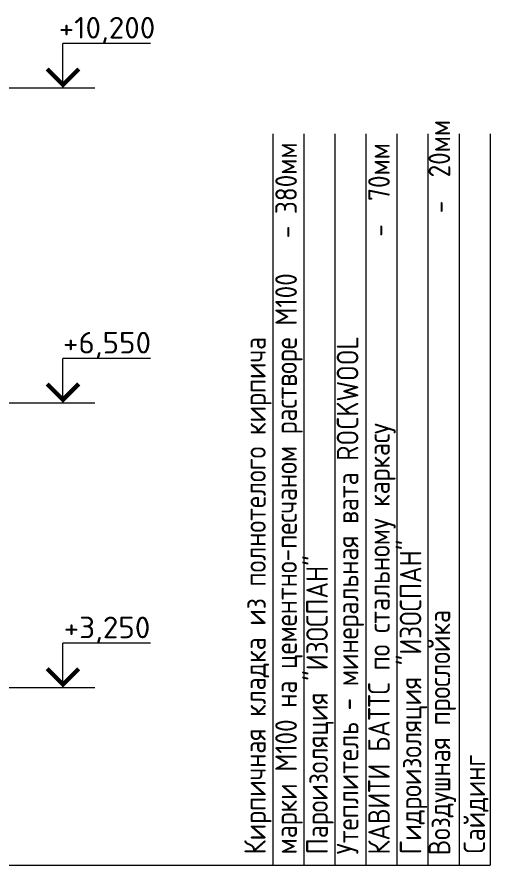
# Model space of a CAD drawing. Extents: x -965262 to 1142518, y -357520 to 71675.
# Drawn here: x -284616 to -279137, y -233613 to -223784 of the extents above; entities that cross this region are included whole.
import ezdxf

# ---------------------------------------------------------------- set-up
doc = ezdxf.new("R2010")
doc.units = 0
doc.header["$LTSCALE"] = 10
doc.layers.get('0').update_dxf_attribs({"linetype": 'CONTINUOUS', "lineweight": 30})
doc.styles.add('GOST 2.304', font='isocpeur.ttf', dxfattribs={"width": 0.75, "height": 250})

msp = doc.modelspace()

# ---------------------------------------------------------------- linework, layer by layer
at = {"lineweight": 15}
for p, q in [((-284083.5, -224605.6, -904.2), (-284083.5, -224092.5, -904.2)), ((-285143.8, -224605.6, -4711.1), (-283712.9, -224605.6, -904.2)), ((-281651.9, -225138.2, -4711.1), (-281651.9, -233613, -4711.1)), ((-281292.6, -225138.2, -4711.1), (-281292.6, -233613, -4711.1)), ((-280933.2, -225138.2, -4711.1), (-280933.2, -233613, -4711.1)), ((-280573.9, -225138.2, -4711.1), (-280573.9, -233613, -4711.1)), ((-280214.5, -225138.2, -4711.1), (-280214.5, -233613, -4711.1)), ((-279855.2, -225138.2, -4711.1), (-279855.2, -233613, -4711.1)), ((-279495.9, -225138.2, -4711.1), (-279495.9, -233613, -4711.1)), ((-279136.5, -225138.2, -4711.1), (-279136.5, -233613, -4711.1)), ((-284083.5, -228255.6, 134.4), (-284083.5, -227742.5, 134.4)), ((-285143.8, -228255.6, -3672.4), (-283712.9, -228255.6, 134.4)), ((-284083.5, -231555.6, 547), (-284083.5, -231042.5, 547)), ((-285143.8, -231555.6, -3259.8), (-283712.9, -231555.6, 547)), ((-285759.3, -233613, -4711.1), (-279136.5, -233613, -4711.1))]:
    msp.add_line(p, q, dxfattribs=at)
at = {"lineweight": 15, "ltscale": 0.3}
for p, q in [((-283068.9, -224092.5, -904.2), (-284083.5, -224092.5, -904.2)), ((-283068.9, -227742.5, 134.4), (-284083.5, -227742.5, 134.4)), ((-283068.9, -231042.5, 547), (-284083.5, -231042.5, 547))]:
    msp.add_line(p, q, dxfattribs=at)
at = {"lineweight": 15, "const_width": 50}
for points, elevation in [([(-283901.2, -224387.9), (-284083.5, -224570.3), (-284265.8, -224387.9)], -904.2), ([(-283901.2, -228037.9), (-284083.5, -228220.3), (-284265.8, -228037.9)], 134.4), ([(-283901.2, -231337.9), (-284083.5, -231520.3), (-284265.8, -231337.9)], 547)]:
    msp.add_lwpolyline(points, dxfattribs=dict(at, elevation=elevation))

# ---------------------------------------------------------------- texts
at = {"style": 'GOST 2.304', "width": 0.85}
for s, p in [('Воздушная прослойка                                  -  20мм', (-279598.1, -233500.2, -4711.1)), ('марки М100 на цементно-песчаном растворе М100   - 380мм', (-281373.9, -233489.4, -4711.1)), ('КАВИТИ БАТТС по стальному каркасу                -  70мм', (-280298, -233491.8, -4711.1)), ('Кирпичная кладка из полнотелого кирпича', (-281734.4, -233489.4, -4711.1)), ('Утеплитель - минеральная вата ROCKWOOL', (-280661.7, -233489.4, -4711.1)), ('Гидроизоляция "ИЗОСПАН"', (-279931.8, -233489.4, -4711.1)), ('Пароизоляция "ИЗОСПАН"', (-281014.9, -233489.4, -4711.1)), ('Сайдинг', (-279192.9, -233479.4, -4711.1))]:
    msp.add_text(s, height=250, rotation=90, dxfattribs=at).set_placement(p)
at = {"char_height": 250, "width": 1000, "attachment_point": 5, "style": 'GOST 2.304'}
for s, insert in [('{\\W1.05;+10,200}', (-283573.2, -223938.6, -904.2)), ('{\\W1.05;+6,550}', (-283573.2, -227588.6, 134.4)), ('{\\W1.05;+3,250}', (-283573.2, -230888.6, 547))]:
    msp.add_mtext(s, dxfattribs=dict(at, insert=insert))

doc.saveas('drawing.dxf')
